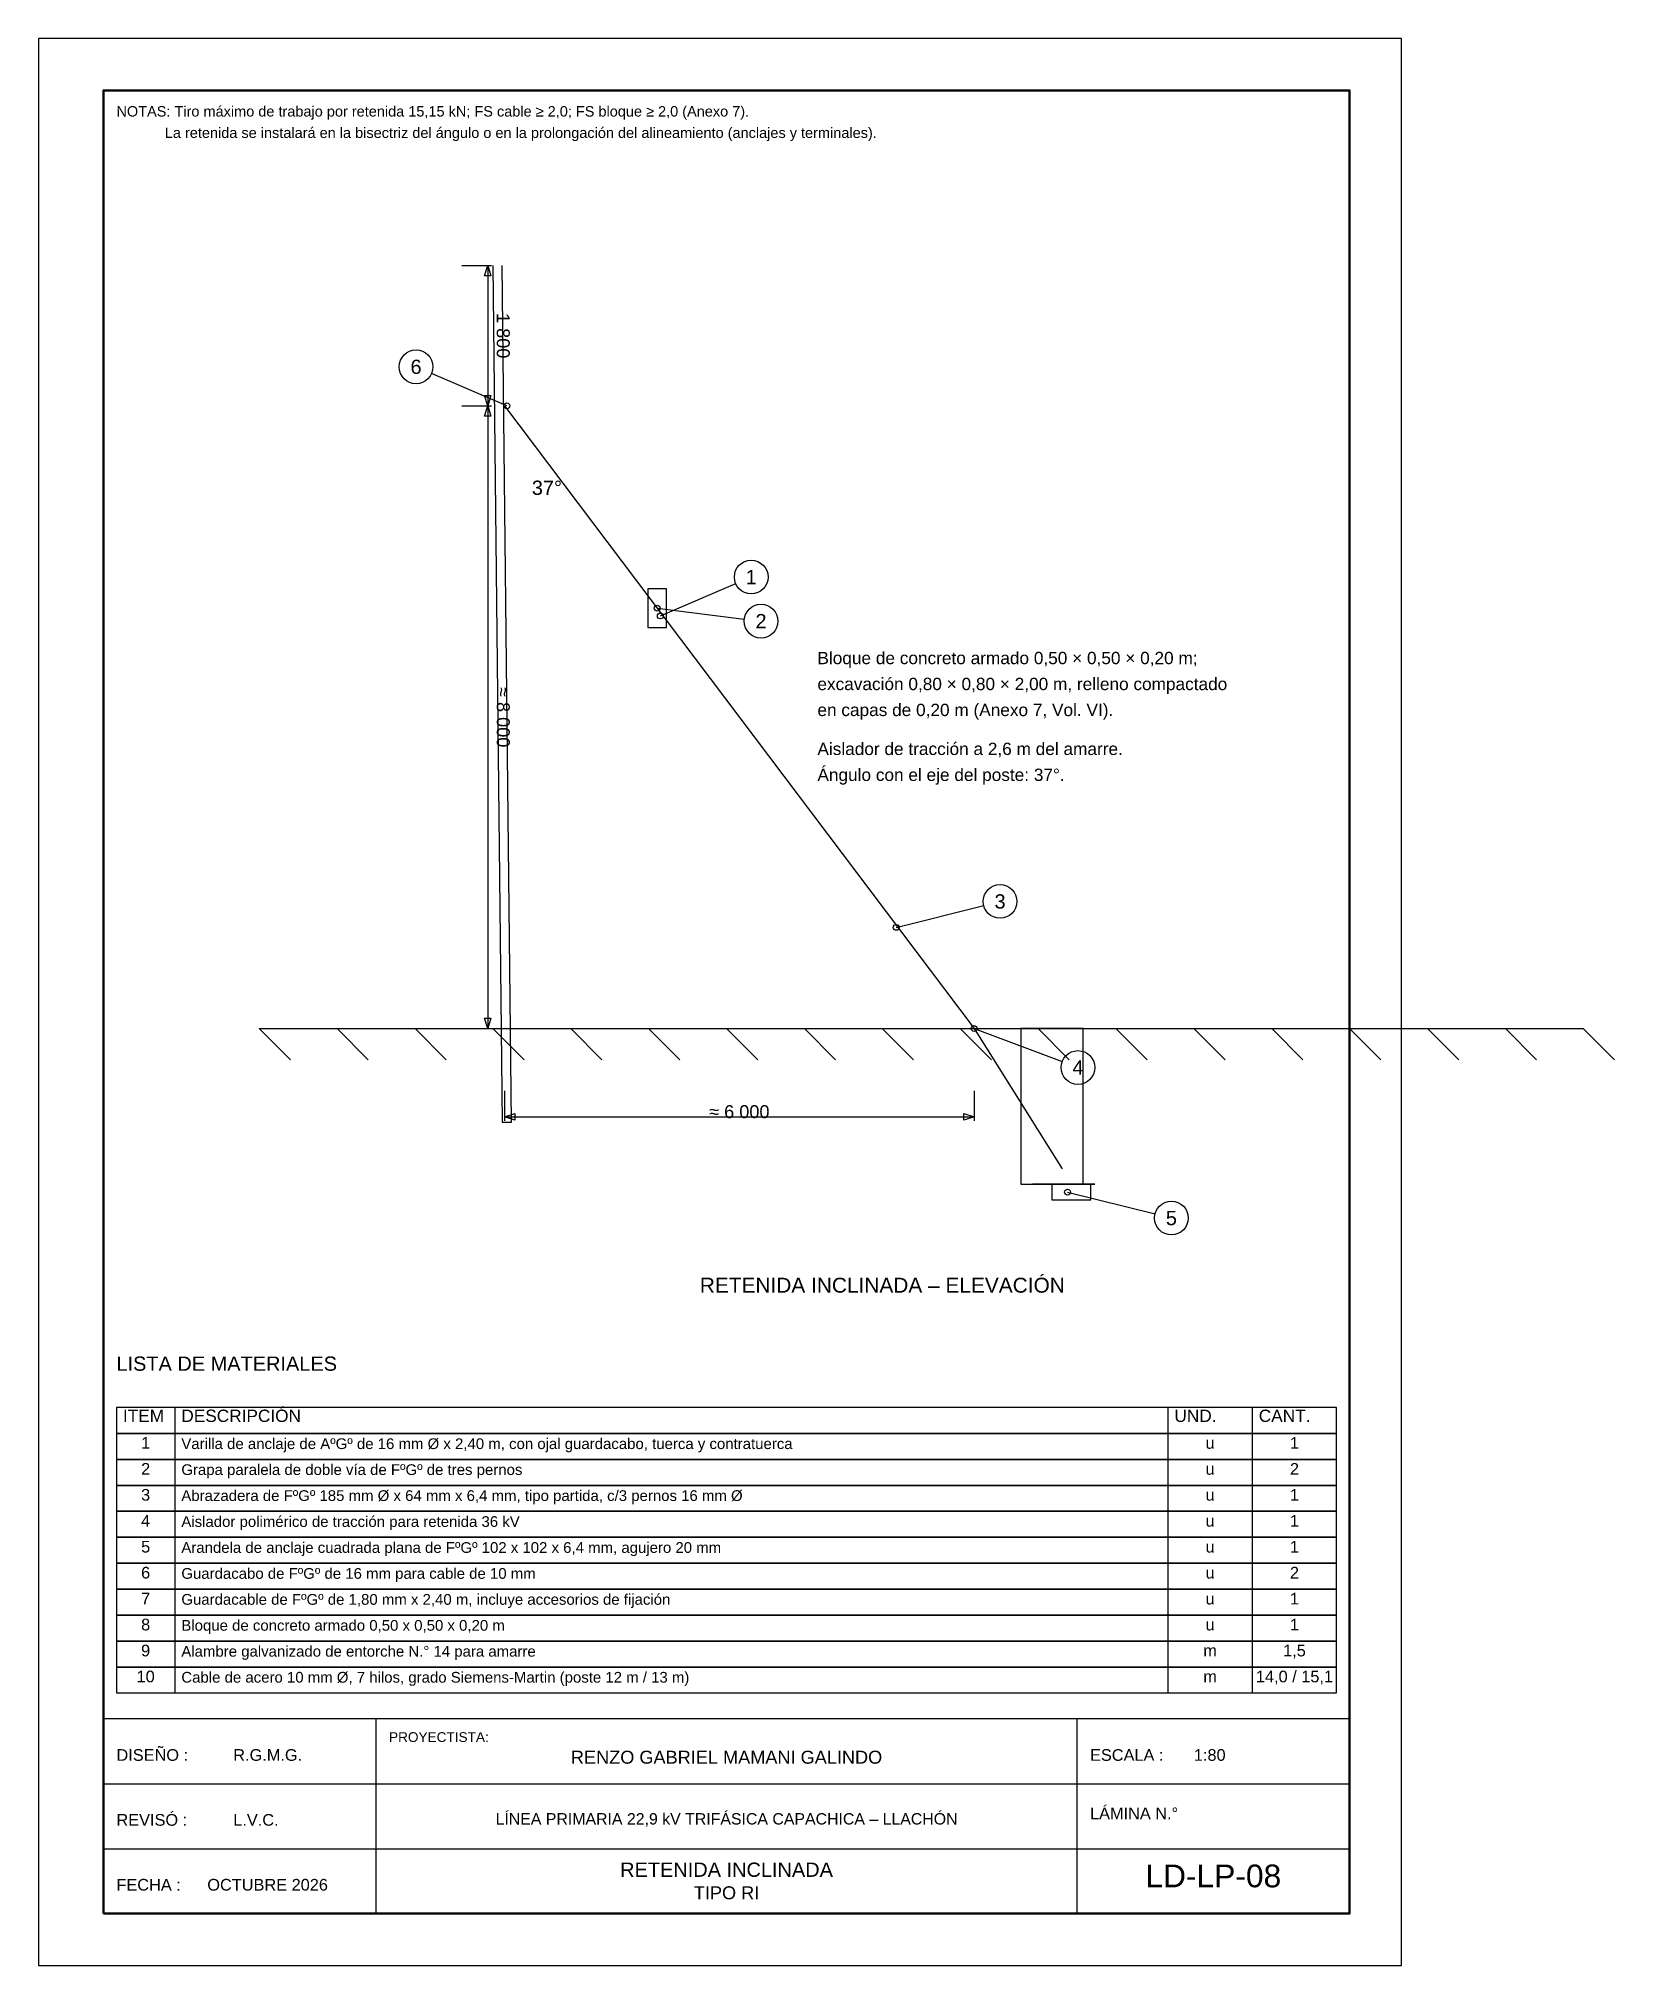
# Model space of a CAD drawing. Header units: millimetres. Extents: x 0 to 243, y 0 to 297.
import ezdxf
from ezdxf.enums import TextEntityAlignment as Align

# ---------------------------------------------------------------- set-up
doc = ezdxf.new("R2010")
doc.units = ezdxf.units.MM
for name, color, linetype in [('AISLADORES', 5, 'Continuous'), ('CONDUCTOR', 1, 'Continuous'), ('Cotas', 9, 'Continuous'), ('CUADROS', 2, 'Continuous'), ('DIBUJO', 7, 'Continuous'), ('FeGo', 254, 'Continuous'), ('HATCH', 8, 'Continuous'), ('MATERIALES', 140, 'Continuous'), ('MEMBRETE', 7, 'Continuous'), ('PLANTILLA', 3, 'Continuous'), ('POSTE', 3, 'Continuous'), ('TEXTO', 4, 'Continuous')]:
    doc.layers.add(name, color=color, linetype=linetype)
doc.styles.add('ARIAL', font='arial.ttf')

msp = doc.modelspace()

# ---------------------------------------------------------------- linework, layer by layer
at = {"layer": 'AISLADORES'}
msp.add_lwpolyline([(93.87, 206.2), (96.75, 206.2), (96.75, 212.2), (93.87, 212.2)], close=True, dxfattribs=at)
at = {"layer": 'CONDUCTOR'}
msp.add_lwpolyline([(71.8, 240.4), (144.14, 144.4)], dxfattribs=at)
at = {"layer": 'Cotas'}
for points in [[(65.2, 262), (69.8, 262)], [(69.2, 262), (69.2, 240.4)], [(65.2, 240.4), (69.8, 240.4)], [(65.2, 240.4), (69.8, 240.4)], [(69.2, 240.4), (69.2, 144.4)], [(65.2, 144.4), (69.8, 144.4)], [(71.8, 134.8), (71.8, 130.2)], [(144.14, 134.8), (144.14, 130.2)], [(71.8, 130.8), (144.14, 130.8)]]:
    msp.add_lwpolyline(points, dxfattribs=at)
for points in [[(69.2, 262), (69.7, 260.4), (68.7, 260.4)], [(69.2, 240.4), (68.7, 242), (69.7, 242)], [(69.2, 240.4), (69.7, 238.8), (68.7, 238.8)], [(69.2, 144.4), (68.7, 146), (69.7, 146)], [(71.8, 130.8), (73.4, 131.3), (73.4, 130.3)], [(144.14, 130.8), (142.54, 130.3), (142.54, 131.3)]]:
    msp.add_lwpolyline(points, close=True, dxfattribs=at)
at = {"layer": 'CUADROS'}
for points in [[(12, 82), (200, 82), (200, 86), (12, 86)], [(12, 78), (200, 78), (200, 82), (12, 82)], [(12, 74), (200, 74), (200, 78), (12, 78)], [(12, 70), (200, 70), (200, 74), (12, 74)], [(12, 66), (200, 66), (200, 70), (12, 70)], [(12, 62), (200, 62), (200, 66), (12, 66)], [(12, 58), (200, 58), (200, 62), (12, 62)], [(12, 54), (200, 54), (200, 58), (12, 58)], [(12, 50), (200, 50), (200, 54), (12, 54)], [(12, 46), (200, 46), (200, 50), (12, 50)], [(12, 42), (200, 42), (200, 46), (12, 46)]]:
    msp.add_lwpolyline(points, close=True, dxfattribs=at)
for points in [[(21, 86), (21, 42)], [(174, 86), (174, 42)], [(187, 86), (187, 42)]]:
    msp.add_lwpolyline(points, dxfattribs=at)
at = {"layer": 'DIBUJO'}
msp.add_lwpolyline([(34, 144.4), (238, 144.4)], dxfattribs=at)
at = {"layer": 'FeGo'}
msp.add_lwpolyline([(144.14, 144.4), (157.71, 122.8)], dxfattribs=at)
at = {"layer": 'HATCH'}
for points in [[(34, 144.4), (38.8, 139.6)], [(46, 144.4), (50.8, 139.6)], [(58, 144.4), (62.8, 139.6)], [(70, 144.4), (74.8, 139.6)], [(82, 144.4), (86.8, 139.6)], [(94, 144.4), (98.8, 139.6)], [(106, 144.4), (110.8, 139.6)], [(118, 144.4), (122.8, 139.6)], [(130, 144.4), (134.8, 139.6)], [(142, 144.4), (146.8, 139.6)], [(154, 144.4), (158.8, 139.6)], [(166, 144.4), (170.8, 139.6)], [(178, 144.4), (182.8, 139.6)], [(190, 144.4), (194.8, 139.6)], [(202, 144.4), (206.8, 139.6)], [(214, 144.4), (218.8, 139.6)], [(226, 144.4), (230.8, 139.6)], [(238, 144.4), (242.8, 139.6)]]:
    msp.add_lwpolyline(points, dxfattribs=at)
at = {"layer": 'MEMBRETE'}
for points in [[(0, 0), (210, 0), (210, 297), (0, 297)], [(10, 8), (202, 8), (202, 38), (10, 38)]]:
    msp.add_lwpolyline(points, close=True, dxfattribs=at)
at = {"layer": 'MEMBRETE', "lineweight": 50}
msp.add_lwpolyline([(10, 8), (202, 8), (202, 289), (10, 289)], close=True, dxfattribs=at)
at = {"layer": 'MEMBRETE'}
for points in [[(52, 8), (52, 38)], [(160, 8), (160, 38)], [(10, 28), (202, 28)], [(10, 18), (202, 18)]]:
    msp.add_lwpolyline(points, dxfattribs=at)
at = {"layer": 'PLANTILLA'}
for points in [[(151.34, 120.4), (160.94, 120.4), (160.94, 144.4), (151.34, 144.4)], [(153.14, 120.4), (162.74, 120.4), (162.74, 120.4), (153.14, 120.4)], [(156.14, 118), (162.14, 118), (162.14, 120.4), (156.14, 120.4)]]:
    msp.add_lwpolyline(points, close=True, dxfattribs=at)
at = {"layer": 'POSTE'}
msp.add_lwpolyline([(70, 262), (71.44, 130), (72.88, 130), (71.44, 262)], dxfattribs=at)
at = {"layer": 'TEXTO'}
for points in [[(72.16, 240.4), (60.55, 245.38)], [(95.8, 208), (107.41, 212.98)], [(95.31, 209.2), (108.73, 207.52)], [(132.14, 160), (145.62, 163.37)], [(144.14, 144.4), (157.71, 139.31)], [(158.54, 119.2), (172.02, 115.83)]]:
    msp.add_lwpolyline(points, dxfattribs=at)
for centre, radius in [((58.16, 246.4), 2.6), ((72.16, 240.4), 0.45), ((109.8, 214), 2.6), ((95.31, 209.2), 0.45), ((95.8, 208), 0.45), ((111.31, 207.2), 2.6), ((148.14, 164), 2.6), ((132.14, 160), 0.45), ((144.14, 144.4), 0.45), ((160.14, 138.4), 2.6), ((158.54, 119.2), 0.45), ((174.54, 115.2), 2.6)]:
    msp.add_circle(centre, radius, dxfattribs=at)

# ---------------------------------------------------------------- texts
at = {"layer": 'Cotas', "style": 'ARIAL'}
for s, p in [('1 800', (70, 251.2)), ('≈ 8 000', (70, 192.4))]:
    msp.add_text(s, height=2, rotation=-90, dxfattribs=at).set_placement(p, align=Align.BOTTOM_CENTER)
msp.add_text('37°', height=2.2, dxfattribs=at).set_placement((76, 226), align=Align.BOTTOM_LEFT)
msp.add_text('≈ 6 000', height=2, dxfattribs=at).set_placement((107.97, 130), align=Align.BOTTOM_CENTER)
at = {"layer": 'MATERIALES', "style": 'ARIAL'}
for s, height, p in [('LISTA DE MATERIALES', 2.2, (12, 91)), ('DESCRIPCIÓN', 1.9, (22, 83.2)), ('ITEM', 1.9, (13, 83.2)), ('UND.', 1.9, (175, 83.2)), ('CANT.', 1.9, (188, 83.2)), ('Varilla de anclaje de AºGº de 16 mm Ø x 2,40 m, con ojal guardacabo, tuerca y contratuerca', 1.65, (22, 79.1)), ('Grapa paralela de doble vía de FºGº de tres pernos', 1.65, (22, 75.1)), ('Abrazadera de FºGº 185 mm Ø x 64 mm x 6,4 mm, tipo partida, c/3 pernos 16 mm Ø', 1.65, (22, 71.1)), ('Aislador polimérico de tracción para retenida 36 kV', 1.65, (22, 67.1)), ('Arandela de anclaje cuadrada plana de FºGº 102 x 102 x 6,4 mm, agujero 20 mm', 1.65, (22, 63.1)), ('Guardacabo de FºGº de 16 mm para cable de 10 mm', 1.65, (22, 59.1)), ('Guardacable de FºGº de 1,80 mm x 2,40 m, incluye accesorios de fijación', 1.65, (22, 55.1)), ('Bloque de concreto armado 0,50 x 0,50 x 0,20 m', 1.65, (22, 51.1)), ('Alambre galvanizado de entorche N.° 14 para amarre', 1.65, (22, 47.1)), ('Cable de acero 10 mm Ø, 7 hilos, grado Siemens-Martin (poste 12 m / 13 m)', 1.65, (22, 43.1))]:
    msp.add_text(s, height=height, dxfattribs=at).set_placement(p, align=Align.BOTTOM_LEFT)
for s, p in [('1', (16.5, 79.1)), ('u', (180.5, 79.1)), ('1', (193.5, 79.1)), ('2', (16.5, 75.1)), ('2', (193.5, 75.1)), ('u', (180.5, 75.1)), ('3', (16.5, 71.1)), ('u', (180.5, 71.1)), ('1', (193.5, 71.1)), ('4', (16.5, 67.1)), ('u', (180.5, 67.1)), ('1', (193.5, 67.1)), ('5', (16.5, 63.1)), ('1', (193.5, 63.1)), ('u', (180.5, 63.1)), ('6', (16.5, 59.1)), ('u', (180.5, 59.1)), ('2', (193.5, 59.1)), ('7', (16.5, 55.1)), ('u', (180.5, 55.1)), ('1', (193.5, 55.1)), ('8', (16.5, 51.1)), ('u', (180.5, 51.1)), ('1', (193.5, 51.1)), ('9', (16.5, 47.1)), ('m', (180.5, 47.1)), ('1,5', (193.5, 47.1)), ('10', (16.5, 43.1)), ('m', (180.5, 43.1)), ('14,0 / 15,1', (193.5, 43.1))]:
    msp.add_text(s, height=1.8, dxfattribs=at).set_placement(p, align=Align.BOTTOM_CENTER)
at = {"layer": 'MEMBRETE', "style": 'ARIAL'}
for s, height, p in [('PROYECTISTA:', 1.5, (54, 34)), ('DISEÑO :', 1.8, (12, 31)), ('R.G.M.G.', 1.8, (30, 31)), ('ESCALA :', 1.8, (162, 31)), ('1:80', 1.8, (178, 31)), ('REVISÓ :', 1.8, (12, 21)), ('LÁMINA N.°', 1.8, (162, 22)), ('L.V.C.', 1.8, (30, 21)), ('FECHA :', 1.8, (12, 11)), ('OCTUBRE 2026', 1.8, (26, 11))]:
    msp.add_text(s, height=height, dxfattribs=at).set_placement(p, align=Align.BOTTOM_LEFT)
for s, height, p in [('RENZO GABRIEL MAMANI GALINDO', 2, (106, 30.5)), ('LÍNEA PRIMARIA 22,9 kV TRIFÁSICA CAPACHICA – LLACHÓN', 1.75, (106, 21.2)), ('RETENIDA INCLINADA', 2.2, (106, 13)), ('LD-LP-08', 3.5, (181, 11)), ('TIPO RI', 2, (106, 9.6))]:
    msp.add_text(s, height=height, dxfattribs=at).set_placement(p, align=Align.BOTTOM_CENTER)
at = {"layer": 'TEXTO', "style": 'ARIAL'}
for s, height, p in [('NOTAS: Tiro máximo de trabajo por retenida 15,15 kN; FS cable ≥ 2,0; FS bloque ≥ 2,0 (Anexo 7).', 1.6, (12, 284.5)), ('            La retenida se instalará en la bisectriz del ángulo o en la prolongación del alineamiento (anclajes y terminales).', 1.6, (12, 281.2)), ('Bloque de concreto armado 0,50 × 0,50 × 0,20 m;', 1.9, (120, 200)), ('excavación 0,80 × 0,80 × 2,00 m, relleno compactado', 1.9, (120, 196)), ('en capas de 0,20 m (Anexo 7, Vol. VI).', 1.9, (120, 192)), ('Aislador de tracción a 2,6 m del amarre.', 1.9, (120, 186)), ('Ángulo con el eje del poste: 37°.', 1.9, (120, 182))]:
    msp.add_text(s, height=height, dxfattribs=at).set_placement(p, align=Align.BOTTOM_LEFT)
for s, p in [('6', (58.16, 246.4)), ('1', (109.8, 214)), ('2', (111.31, 207.2)), ('3', (148.14, 164)), ('4', (160.14, 138.4)), ('5', (174.54, 115.2))]:
    msp.add_text(s, height=2.2, dxfattribs=at).set_placement(p, align=Align.MIDDLE_CENTER)
msp.add_text('RETENIDA INCLINADA – ELEVACIÓN', height=2.3, dxfattribs=at).set_placement((130, 106), align=Align.TOP_CENTER)

doc.saveas('drawing.dxf')
